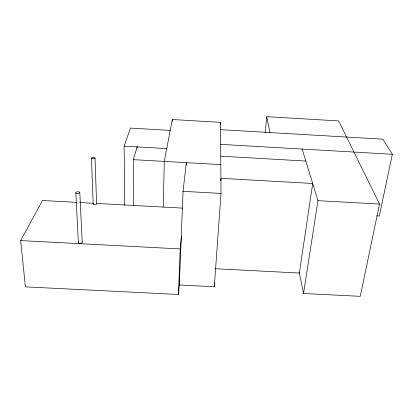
<?xml version="1.0" encoding="UTF-8"?>
<svg xmlns="http://www.w3.org/2000/svg" width="413" height="413" viewBox="0 0 413 413"><rect width="100%" height="100%" fill="white"/><g stroke="black" fill="none" stroke-linecap="round" stroke-linejoin="round"><path stroke-width="0.62" d="M137.152 148.169L137.152 146.883L133.296 159.645L133.414 205.385M186.201 165.221L186.309 162.655L183.052 191.322L179.34 284.975L214.306 286.736L214.347 282.895M163.228 207.011L164.281 161.406L172.309 119.522L220.516 122.362L221.022 193.423L214.306 286.736M172.252 121.453L172.309 119.522M76.529 202.349L42.493 200.501L20.65 240.578L25.405 286.854L178.421 294.5L180.202 248.925L181.519 236.205M220.346 124.922L220.516 122.362M220.733 180.894L220.919 178.333L312.698 183.475L299.368 273.039L215.142 268.713M178.421 294.5L179.469 283.654M179.588 282.42L179.836 279.823M265.11 132.671L266.783 116.662L338.665 120.932L379.532 204.063L360.26 296.338L303.529 293.483L299.157 272.007M303.529 293.483L317.964 200.661L302.151 149.072M220.568 129.672L382.892 139.176L392.35 154.286L379.335 216.009L376.78 215.87M124.726 205.313L124.132 146.135L130.477 128.082L170.223 130.405M20.65 240.578L180.202 248.925M183.052 191.322L221.022 193.423M317.964 200.661L379.532 204.063M79.74 202.525L93.23 203.258M96.441 203.433L182.494 208.116M220.759 156.181L305.821 161.049M133.296 159.645L220.821 164.611M220.676 144.359L392.35 154.286M124.132 146.135L166.738 148.582M266.783 116.662L269.968 132.563M75.801 192.732L78.367 242.493M79.828 192.597A2.019 0.903 -2.6 0 1 76.803 193.485A2.019 0.903 -2.6 0 1 76.813 191.921A2.019 0.903 -2.6 0 1 79.828 192.597L82.202 242.132M91.464 158.143L93.173 203.872M95.036 158.06L96.585 203.717M82.006 241.822A1.931 0.996 -4 0 1 81.423 243.123A1.931 0.996 -4 0 1 78.914 243.138A1.931 0.996 -4 0 1 78.759 241.848M96.43 203.48A1.719 0.8 -2.2 0 1 95.826 204.523A1.719 0.8 -2.2 0 1 93.575 204.435A1.719 0.8 -2.2 0 1 93.617 203.372M92.099 158.675A1.786 0.723 -1.1 0 0 95.005 158.2A1.786 0.723 -1.1 0 0 92.646 157.436A1.786 0.723 -1.1 0 0 92.099 158.675"/></g></svg>
